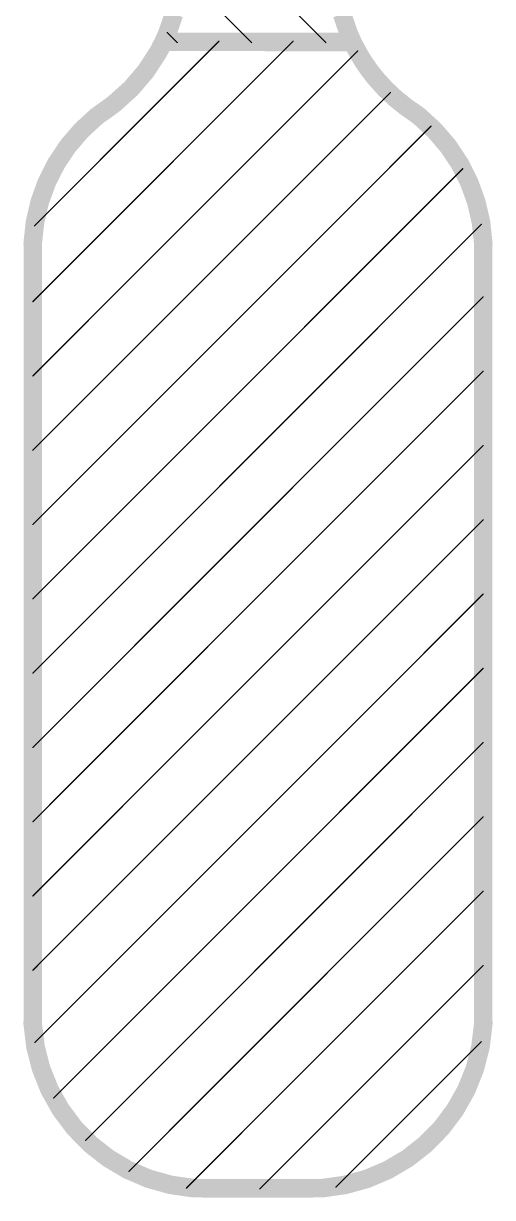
# Model space of a CAD drawing. Header units: inches. Extents: x -4.2 to 12.6, y -6.1 to 3.
# Drawn here: x 7.849 to 8.228, y -3.154 to -2.206 of the extents above; entities that cross this region are included whole.
import ezdxf

# ---------------------------------------------------------------- set-up
doc = ezdxf.new("R2010")
doc.units = ezdxf.units.IN
doc.header["$MEASUREMENT"] = 0
doc.layers.add('Dimension', color=6, linetype='Continuous')

msp = doc.modelspace()

# ---------------------------------------------------------------- linework, layer by layer
at = {"layer": 'Dimension'}
for points in [[(7.9761835, -2.1036622, 0.001, 0.001, 0), (8.0937244, -2.2212031, 0.001, 0.001, 0)], [(7.9760878, -2.1635665, 0.001, 0.001, 0), (8.0337109, -2.2211896, 0.001, 0.001, 0)], [(7.9658212, -2.2132844, 0.015, 0.015, 0), (7.9709902, -2.1981964, 0.015, 0.015, 0)], [(8.1068296, -2.19825, 0.015, 0.015, 0), (8.1120127, -2.2133583, 0.015, 0.015, 0)], [(7.962602, -2.2205838, 0.015, 0.015, 0), (7.9658212, -2.2132844, 0.015, 0.015, 0)], [(8.1120127, -2.2133583, 0.015, 0.015, 0), (8.1152408, -2.2206667, 0.015, 0.015, 0)], [(7.9583774, -2.2287656, 0.015, 0.015, 0), (7.962602, -2.2205838, 0.015, 0.015, 0)], [(7.962602, -2.2205838, 0.015, 0.015, 0), (7.9626021, -2.2205837, 0.015, 0.015, 0)], [(7.962602, -2.2205838, 0.015, 0.015, 0), (8.1152409, -2.2206667, 0.015, 0.015, 0)], [(7.9626021, -2.2205837, 0.015, 0.015, 0), (8.1152408, -2.2206667, 0.015, 0.015, 0)], [(7.9655822, -2.2130609, 0.001, 0.001, 0), (7.9736974, -2.2211761, 0.001, 0.001, 0)], [(8.1152408, -2.2206668, 0.015, 0.015, 0), (8.1152409, -2.2206667, 0.015, 0.015, 0)], [(8.1152408, -2.2206668, 0.015, 0.015, 0), (8.1169329, -2.2240989, 0.015, 0.015, 0)], [(8.1169329, -2.2240989, 0.015, 0.015, 0), (8.1205948, -2.2308184, 0.015, 0.015, 0)], [(7.856981, -2.4904349, 0.001, 0.001, 0), (8.1194548, -2.2279611, 0.001, 0.001, 0)], [(7.8569814, -2.4304345, 0.001, 0.001, 0), (8.0673497, -2.2200662, 0.001, 0.001, 0)], [(7.8583107, -2.3691052, 0.001, 0.001, 0), (8.0073632, -2.2200527, 0.001, 0.001, 0)], [(7.9483657, -2.2442111, 0.015, 0.015, 0), (7.9583774, -2.2287656, 0.015, 0.015, 0)], [(8.1205948, -2.2308184, 0.015, 0.015, 0), (8.1246176, -2.2373283, 0.015, 0.015, 0)], [(7.936418, -2.2582129, 0.015, 0.015, 0), (7.9483657, -2.2442111, 0.015, 0.015, 0)], [(8.1246176, -2.2373283, 0.015, 0.015, 0), (8.1289894, -2.2436091, 0.015, 0.015, 0)], [(8.1289894, -2.2436091, 0.015, 0.015, 0), (8.1313023, -2.2466577, 0.015, 0.015, 0)], [(8.1313023, -2.2466577, 0.015, 0.015, 0), (8.1346868, -2.2508278, 0.015, 0.015, 0)], [(8.1346868, -2.2508278, 0.015, 0.015, 0), (8.1419221, -2.2587643, 0.015, 0.015, 0)], [(7.92274, -2.2705298, 0.015, 0.015, 0), (7.936418, -2.2582129, 0.015, 0.015, 0)], [(8.1419221, -2.2587643, 0.015, 0.015, 0), (8.1497434, -2.2661242, 0.015, 0.015, 0)], [(7.8569805, -2.5504354, 0.001, 0.001, 0), (8.1457834, -2.2616325, 0.001, 0.001, 0)], [(7.9153246, -2.275989, 0.015, 0.015, 0), (7.92274, -2.2705298, 0.015, 0.015, 0)], [(8.1497434, -2.2661242, 0.015, 0.015, 0), (8.1581048, -2.2728641, 0.015, 0.015, 0)], [(8.1581048, -2.2728641, 0.015, 0.015, 0), (8.1624728, -2.2759891, 0.015, 0.015, 0)], [(7.8960816, -2.2922352, 0.015, 0.015, 0), (7.9084594, -2.2808463, 0.015, 0.015, 0)], [(7.9084594, -2.2808463, 0.015, 0.015, 0), (7.9152843, -2.2759321, 0.015, 0.015, 0)], [(7.9152843, -2.2759321, 0.015, 0.015, 0), (7.9153247, -2.275989, 0.015, 0.015, 0)], [(7.9153246, -2.275989, 0.015, 0.015, 0), (7.9153247, -2.275989, 0.015, 0.015, 0)], [(8.1624728, -2.2759891, 0.015, 0.015, 0), (8.1625142, -2.2759328, 0.015, 0.015, 0)], [(8.1625142, -2.2759329, 0.015, 0.015, 0), (8.1625142, -2.2759328, 0.015, 0.015, 0)], [(8.1625142, -2.2759329, 0.015, 0.015, 0), (8.1693384, -2.2808467, 0.015, 0.015, 0)], [(8.1693384, -2.2808467, 0.015, 0.015, 0), (8.1817151, -2.2922343, 0.015, 0.015, 0)], [(7.8851531, -2.3050213, 0.015, 0.015, 0), (7.8960816, -2.2922352, 0.015, 0.015, 0)], [(8.1817151, -2.2922343, 0.015, 0.015, 0), (8.1926428, -2.3050189, 0.015, 0.015, 0)], [(7.8569801, -2.6104358, 0.001, 0.001, 0), (8.178711, -2.2887049, 0.001, 0.001, 0)], [(7.8758305, -2.3190214, 0.015, 0.015, 0), (7.8851531, -2.3050213, 0.015, 0.015, 0)], [(8.1926428, -2.3050189, 0.015, 0.015, 0), (8.201965, -2.3190174, 0.015, 0.015, 0)], [(7.8682472, -2.3340352, 0.015, 0.015, 0), (7.8758305, -2.3190214, 0.015, 0.015, 0)], [(8.201965, -2.3190174, 0.015, 0.015, 0), (8.2095481, -2.3340292, 0.015, 0.015, 0)], [(7.8569796, -2.6704363, 0.001, 0.001, 0), (8.204381, -2.3230349, 0.001, 0.001, 0)], [(7.8625119, -2.3498473, 0.015, 0.015, 0), (7.8682472, -2.3340352, 0.015, 0.015, 0)], [(8.2095481, -2.3340292, 0.015, 0.015, 0), (8.2152837, -2.3498396, 0.015, 0.015, 0)], [(7.8587069, -2.3662313, 0.015, 0.015, 0), (7.8625119, -2.3498473, 0.015, 0.015, 0)], [(8.2152837, -2.3498396, 0.015, 0.015, 0), (8.2190894, -2.3662218, 0.015, 0.015, 0)], [(7.8568864, -2.3829527, 0.015, 0.015, 0), (7.8587069, -2.3662313, 0.015, 0.015, 0)], [(8.2190894, -2.3662218, 0.015, 0.015, 0), (8.2209108, -2.3829413, 0.015, 0.015, 0)], [(7.8569792, -2.7304367, 0.001, 0.001, 0), (8.2193713, -2.3680446, 0.001, 0.001, 0)], [(7.8568864, -2.3829527, 0.015, 0.015, 0), (7.8569817, -2.3913622, 0.015, 0.015, 0)], [(8.2208163, -2.39135, 0.015, 0.015, 0), (8.2209108, -2.3829413, 0.015, 0.015, 0)], [(7.8569771, -3.0046253, 0.015, 0.015, 0), (7.8569817, -2.3913621, 0.015, 0.015, 0)], [(7.8569817, -2.3913622, 0.015, 0.015, 0), (7.8569817, -2.3913621, 0.015, 0.015, 0)], [(8.2208163, -2.39135, 0.015, 0.015, 0), (8.2208166, -3.0046273, 0.015, 0.015, 0)], [(7.8569787, -2.7904372, 0.001, 0.001, 0), (8.2208163, -2.4265996, 0.001, 0.001, 0)], [(7.8569783, -2.8504376, 0.001, 0.001, 0), (8.2208163, -2.4865996, 0.001, 0.001, 0)], [(7.8569778, -2.9104381, 0.001, 0.001, 0), (8.2208164, -2.5465995, 0.001, 0.001, 0)], [(7.8569774, -2.9704385, 0.001, 0.001, 0), (8.2208164, -2.6065995, 0.001, 0.001, 0)], [(7.8585863, -3.0288296, 0.001, 0.001, 0), (8.2208164, -2.6665995, 0.001, 0.001, 0)], [(7.8737901, -3.0736258, 0.001, 0.001, 0), (8.2208165, -2.7265994, 0.001, 0.001, 0)], [(7.8996263, -3.1077896, 0.001, 0.001, 0), (8.2208165, -2.7865994, 0.001, 0.001, 0)], [(7.9346378, -3.1327781, 0.001, 0.001, 0), (8.2208165, -2.8465994, 0.001, 0.001, 0)], [(7.9810391, -3.1463768, 0.001, 0.001, 0), (8.2208166, -2.9065993, 0.001, 0.001, 0)], [(8.0403787, -3.1470372, 0.001, 0.001, 0), (8.2208166, -2.9665993, 0.001, 0.001, 0)], [(7.8568737, -3.0138206, 0.015, 0.015, 0), (7.8569771, -3.0046253, 0.015, 0.015, 0)], [(8.2208165, -3.0046273, 0.015, 0.015, 0), (8.2209199, -3.0138226, 0.015, 0.015, 0)], [(8.2208165, -3.0046273, 0.015, 0.015, 0), (8.2208166, -3.0046273, 0.015, 0.015, 0)], [(7.8568737, -3.0138206, 0.015, 0.015, 0), (7.8590692, -3.0320809, 0.015, 0.015, 0)], [(8.2187244, -3.0320827, 0.015, 0.015, 0), (8.2209199, -3.0138226, 0.015, 0.015, 0)], [(7.8590692, -3.0320809, 0.015, 0.015, 0), (7.8636292, -3.0498983, 0.015, 0.015, 0)], [(8.2141642, -3.0499, 0.015, 0.015, 0), (8.2187244, -3.0320827, 0.015, 0.015, 0)], [(8.1017544, -3.1456615, 0.001, 0.001, 0), (8.2192925, -3.0281234, 0.001, 0.001, 0)], [(7.8636292, -3.0498983, 0.015, 0.015, 0), (7.870476, -3.0669682, 0.015, 0.015, 0)], [(8.2073174, -3.0669697, 0.015, 0.015, 0), (8.2141642, -3.0499, 0.015, 0.015, 0)], [(7.870476, -3.0669682, 0.015, 0.015, 0), (7.8794922, -3.0829983, 0.015, 0.015, 0)], [(8.1983011, -3.0829997, 0.015, 0.015, 0), (8.2073174, -3.0669697, 0.015, 0.015, 0)], [(7.8794922, -3.0829983, 0.015, 0.015, 0), (7.8905236, -3.0977144, 0.015, 0.015, 0)], [(8.1872697, -3.0977156, 0.015, 0.015, 0), (8.1983011, -3.0829997, 0.015, 0.015, 0)], [(7.8905236, -3.0977144, 0.015, 0.015, 0), (7.9033815, -3.1108647, 0.015, 0.015, 0)], [(8.1744117, -3.1108657, 0.015, 0.015, 0), (8.1872697, -3.0977156, 0.015, 0.015, 0)], [(7.9033815, -3.1108647, 0.015, 0.015, 0), (7.9178459, -3.1222243, 0.015, 0.015, 0)], [(8.1599474, -3.1222251, 0.015, 0.015, 0), (8.1744117, -3.1108657, 0.015, 0.015, 0)], [(7.9178459, -3.1222243, 0.015, 0.015, 0), (7.9336692, -3.1315987, 0.015, 0.015, 0)], [(8.1441241, -3.1315993, 0.015, 0.015, 0), (8.1599474, -3.1222251, 0.015, 0.015, 0)], [(7.9336692, -3.1315987, 0.015, 0.015, 0), (7.9505808, -3.1388275, 0.015, 0.015, 0)], [(8.1272126, -3.138828, 0.015, 0.015, 0), (8.1441241, -3.1315993, 0.015, 0.015, 0)], [(7.9505808, -3.1388275, 0.015, 0.015, 0), (7.9682912, -3.1437871, 0.015, 0.015, 0)], [(7.9682912, -3.1437871, 0.015, 0.015, 0), (7.9864975, -3.1463926, 0.015, 0.015, 0)], [(8.0912961, -3.1463927, 0.015, 0.015, 0), (8.1095023, -3.1437874, 0.015, 0.015, 0)], [(8.1095023, -3.1437874, 0.015, 0.015, 0), (8.1272126, -3.138828, 0.015, 0.015, 0)], [(7.9864975, -3.1463926, 0.015, 0.015, 0), (7.9956928, -3.146496, 0.015, 0.015, 0)], [(7.9956928, -3.146496, 0.015, 0.015, 0), (7.9956929, -3.146496, 0.015, 0.015, 0)], [(7.9956929, -3.146496, 0.015, 0.015, 0), (8.0821009, -3.146496, 0.015, 0.015, 0)], [(8.0821009, -3.146496, 0.015, 0.015, 0), (8.0912961, -3.1463927, 0.015, 0.015, 0)]]:
    msp.add_lwpolyline(points, format="xyseb", dxfattribs=at)
for points in [[(7.9620712, -2.2132844, 0.0075, 0.0075, 1), (7.9695712, -2.2132844, 0.0075, 0.0075, 1)], [(7.9620712, -2.2132844, 0.0075, 0.0075, 1), (7.9695712, -2.2132844, 0.0075, 0.0075, 1)], [(8.1082627, -2.2133583, 0.0075, 0.0075, 1), (8.1157627, -2.2133583, 0.0075, 0.0075, 1)], [(8.1082627, -2.2133583, 0.0075, 0.0075, 1), (8.1157627, -2.2133583, 0.0075, 0.0075, 1)], [(7.958852, -2.2205838, 0.0075, 0.0075, 1), (7.966352, -2.2205838, 0.0075, 0.0075, 1)], [(7.958852, -2.2205838, 0.0075, 0.0075, 1), (7.966352, -2.2205838, 0.0075, 0.0075, 1)], [(7.958852, -2.2205838, 0.0075, 0.0075, 1), (7.966352, -2.2205838, 0.0075, 0.0075, 1)], [(7.958852, -2.2205838, 0.0075, 0.0075, 1), (7.966352, -2.2205838, 0.0075, 0.0075, 1)], [(7.9588521, -2.2205837, 0.0075, 0.0075, 1), (7.9663521, -2.2205837, 0.0075, 0.0075, 1)], [(7.9588521, -2.2205837, 0.0075, 0.0075, 1), (7.9663521, -2.2205837, 0.0075, 0.0075, 1)], [(7.9653322, -2.2130609, 0.0005, 0.0005, 1), (7.9658322, -2.2130609, 0.0005, 0.0005, 1)], [(8.1114908, -2.2206667, 0.0075, 0.0075, 1), (8.1189908, -2.2206667, 0.0075, 0.0075, 1)], [(8.1114908, -2.2206667, 0.0075, 0.0075, 1), (8.1189908, -2.2206667, 0.0075, 0.0075, 1)], [(8.1114908, -2.2206668, 0.0075, 0.0075, 1), (8.1189908, -2.2206668, 0.0075, 0.0075, 1)], [(8.1114908, -2.2206668, 0.0075, 0.0075, 1), (8.1189908, -2.2206668, 0.0075, 0.0075, 1)], [(8.1114909, -2.2206667, 0.0075, 0.0075, 1), (8.1189909, -2.2206667, 0.0075, 0.0075, 1)], [(8.1114909, -2.2206667, 0.0075, 0.0075, 1), (8.1189909, -2.2206667, 0.0075, 0.0075, 1)], [(8.1131829, -2.2240989, 0.0075, 0.0075, 1), (8.1206829, -2.2240989, 0.0075, 0.0075, 1)], [(8.1131829, -2.2240989, 0.0075, 0.0075, 1), (8.1206829, -2.2240989, 0.0075, 0.0075, 1)], [(7.9546274, -2.2287656, 0.0075, 0.0075, 1), (7.9621274, -2.2287656, 0.0075, 0.0075, 1)], [(7.9546274, -2.2287656, 0.0075, 0.0075, 1), (7.9621274, -2.2287656, 0.0075, 0.0075, 1)], [(7.9734474, -2.2211761, 0.0005, 0.0005, 1), (7.9739474, -2.2211761, 0.0005, 0.0005, 1)], [(8.0071132, -2.2200527, 0.0005, 0.0005, 1), (8.0076132, -2.2200527, 0.0005, 0.0005, 1)], [(8.0334609, -2.2211896, 0.0005, 0.0005, 1), (8.0339609, -2.2211896, 0.0005, 0.0005, 1)], [(8.0670997, -2.2200662, 0.0005, 0.0005, 1), (8.0675997, -2.2200662, 0.0005, 0.0005, 1)], [(8.0934744, -2.2212031, 0.0005, 0.0005, 1), (8.0939744, -2.2212031, 0.0005, 0.0005, 1)], [(8.1168448, -2.2308184, 0.0075, 0.0075, 1), (8.1243448, -2.2308184, 0.0075, 0.0075, 1)], [(8.1168448, -2.2308184, 0.0075, 0.0075, 1), (8.1243448, -2.2308184, 0.0075, 0.0075, 1)], [(8.1192048, -2.2279611, 0.0005, 0.0005, 1), (8.1197048, -2.2279611, 0.0005, 0.0005, 1)], [(7.9446157, -2.2442111, 0.0075, 0.0075, 1), (7.9521157, -2.2442111, 0.0075, 0.0075, 1)], [(7.9446157, -2.2442111, 0.0075, 0.0075, 1), (7.9521157, -2.2442111, 0.0075, 0.0075, 1)], [(8.1208676, -2.2373283, 0.0075, 0.0075, 1), (8.1283676, -2.2373283, 0.0075, 0.0075, 1)], [(8.1208676, -2.2373283, 0.0075, 0.0075, 1), (8.1283676, -2.2373283, 0.0075, 0.0075, 1)], [(8.1252394, -2.2436091, 0.0075, 0.0075, 1), (8.1327394, -2.2436091, 0.0075, 0.0075, 1)], [(8.1252394, -2.2436091, 0.0075, 0.0075, 1), (8.1327394, -2.2436091, 0.0075, 0.0075, 1)], [(8.1275523, -2.2466577, 0.0075, 0.0075, 1), (8.1350523, -2.2466577, 0.0075, 0.0075, 1)], [(8.1275523, -2.2466577, 0.0075, 0.0075, 1), (8.1350523, -2.2466577, 0.0075, 0.0075, 1)], [(8.1309368, -2.2508278, 0.0075, 0.0075, 1), (8.1384368, -2.2508278, 0.0075, 0.0075, 1)], [(8.1309368, -2.2508278, 0.0075, 0.0075, 1), (8.1384368, -2.2508278, 0.0075, 0.0075, 1)], [(7.932668, -2.2582129, 0.0075, 0.0075, 1), (7.940168, -2.2582129, 0.0075, 0.0075, 1)], [(7.932668, -2.2582129, 0.0075, 0.0075, 1), (7.940168, -2.2582129, 0.0075, 0.0075, 1)], [(8.1381721, -2.2587643, 0.0075, 0.0075, 1), (8.1456721, -2.2587643, 0.0075, 0.0075, 1)], [(8.1381721, -2.2587643, 0.0075, 0.0075, 1), (8.1456721, -2.2587643, 0.0075, 0.0075, 1)], [(7.91899, -2.2705298, 0.0075, 0.0075, 1), (7.92649, -2.2705298, 0.0075, 0.0075, 1)], [(7.91899, -2.2705298, 0.0075, 0.0075, 1), (7.92649, -2.2705298, 0.0075, 0.0075, 1)], [(8.1459934, -2.2661242, 0.0075, 0.0075, 1), (8.1534934, -2.2661242, 0.0075, 0.0075, 1)], [(8.1459934, -2.2661242, 0.0075, 0.0075, 1), (8.1534934, -2.2661242, 0.0075, 0.0075, 1)], [(8.1455334, -2.2616325, 0.0005, 0.0005, 1), (8.1460334, -2.2616325, 0.0005, 0.0005, 1)], [(8.1543548, -2.2728641, 0.0075, 0.0075, 1), (8.1618548, -2.2728641, 0.0075, 0.0075, 1)], [(8.1543548, -2.2728641, 0.0075, 0.0075, 1), (8.1618548, -2.2728641, 0.0075, 0.0075, 1)], [(7.9047094, -2.2808463, 0.0075, 0.0075, 1), (7.9122094, -2.2808463, 0.0075, 0.0075, 1)], [(7.9047094, -2.2808463, 0.0075, 0.0075, 1), (7.9122094, -2.2808463, 0.0075, 0.0075, 1)], [(7.9115343, -2.2759321, 0.0075, 0.0075, 1), (7.9190343, -2.2759321, 0.0075, 0.0075, 1)], [(7.9115343, -2.2759321, 0.0075, 0.0075, 1), (7.9190343, -2.2759321, 0.0075, 0.0075, 1)], [(7.9115746, -2.275989, 0.0075, 0.0075, 1), (7.9190746, -2.275989, 0.0075, 0.0075, 1)], [(7.9115746, -2.275989, 0.0075, 0.0075, 1), (7.9190746, -2.275989, 0.0075, 0.0075, 1)], [(7.9115747, -2.275989, 0.0075, 0.0075, 1), (7.9190747, -2.275989, 0.0075, 0.0075, 1)], [(7.9115747, -2.275989, 0.0075, 0.0075, 1), (7.9190747, -2.275989, 0.0075, 0.0075, 1)], [(8.1587228, -2.2759891, 0.0075, 0.0075, 1), (8.1662228, -2.2759891, 0.0075, 0.0075, 1)], [(8.1587228, -2.2759891, 0.0075, 0.0075, 1), (8.1662228, -2.2759891, 0.0075, 0.0075, 1)], [(8.1587642, -2.2759328, 0.0075, 0.0075, 1), (8.1662642, -2.2759328, 0.0075, 0.0075, 1)], [(8.1587642, -2.2759328, 0.0075, 0.0075, 1), (8.1662642, -2.2759328, 0.0075, 0.0075, 1)], [(8.1587642, -2.2759329, 0.0075, 0.0075, 1), (8.1662642, -2.2759329, 0.0075, 0.0075, 1)], [(8.1587642, -2.2759329, 0.0075, 0.0075, 1), (8.1662642, -2.2759329, 0.0075, 0.0075, 1)], [(8.1655884, -2.2808467, 0.0075, 0.0075, 1), (8.1730884, -2.2808467, 0.0075, 0.0075, 1)], [(8.1655884, -2.2808467, 0.0075, 0.0075, 1), (8.1730884, -2.2808467, 0.0075, 0.0075, 1)], [(7.8923316, -2.2922352, 0.0075, 0.0075, 1), (7.8998316, -2.2922352, 0.0075, 0.0075, 1)], [(7.8923316, -2.2922352, 0.0075, 0.0075, 1), (7.8998316, -2.2922352, 0.0075, 0.0075, 1)], [(8.1779651, -2.2922343, 0.0075, 0.0075, 1), (8.1854651, -2.2922343, 0.0075, 0.0075, 1)], [(8.1779651, -2.2922343, 0.0075, 0.0075, 1), (8.1854651, -2.2922343, 0.0075, 0.0075, 1)], [(8.178461, -2.2887049, 0.0005, 0.0005, 1), (8.178961, -2.2887049, 0.0005, 0.0005, 1)], [(7.8814031, -2.3050213, 0.0075, 0.0075, 1), (7.8889031, -2.3050213, 0.0075, 0.0075, 1)], [(7.8814031, -2.3050213, 0.0075, 0.0075, 1), (7.8889031, -2.3050213, 0.0075, 0.0075, 1)], [(8.1888928, -2.3050189, 0.0075, 0.0075, 1), (8.1963928, -2.3050189, 0.0075, 0.0075, 1)], [(8.1888928, -2.3050189, 0.0075, 0.0075, 1), (8.1963928, -2.3050189, 0.0075, 0.0075, 1)], [(7.8720805, -2.3190214, 0.0075, 0.0075, 1), (7.8795805, -2.3190214, 0.0075, 0.0075, 1)], [(7.8720805, -2.3190214, 0.0075, 0.0075, 1), (7.8795805, -2.3190214, 0.0075, 0.0075, 1)], [(8.198215, -2.3190174, 0.0075, 0.0075, 1), (8.205715, -2.3190174, 0.0075, 0.0075, 1)], [(8.198215, -2.3190174, 0.0075, 0.0075, 1), (8.205715, -2.3190174, 0.0075, 0.0075, 1)], [(8.204131, -2.3230349, 0.0005, 0.0005, 1), (8.204631, -2.3230349, 0.0005, 0.0005, 1)], [(7.8644972, -2.3340352, 0.0075, 0.0075, 1), (7.8719972, -2.3340352, 0.0075, 0.0075, 1)], [(7.8644972, -2.3340352, 0.0075, 0.0075, 1), (7.8719972, -2.3340352, 0.0075, 0.0075, 1)], [(8.2057981, -2.3340292, 0.0075, 0.0075, 1), (8.2132981, -2.3340292, 0.0075, 0.0075, 1)], [(8.2057981, -2.3340292, 0.0075, 0.0075, 1), (8.2132981, -2.3340292, 0.0075, 0.0075, 1)], [(7.8587619, -2.3498473, 0.0075, 0.0075, 1), (7.8662619, -2.3498473, 0.0075, 0.0075, 1)], [(7.8587619, -2.3498473, 0.0075, 0.0075, 1), (7.8662619, -2.3498473, 0.0075, 0.0075, 1)], [(8.2115337, -2.3498396, 0.0075, 0.0075, 1), (8.2190337, -2.3498396, 0.0075, 0.0075, 1)], [(8.2115337, -2.3498396, 0.0075, 0.0075, 1), (8.2190337, -2.3498396, 0.0075, 0.0075, 1)], [(7.8549569, -2.3662313, 0.0075, 0.0075, 1), (7.8624569, -2.3662313, 0.0075, 0.0075, 1)], [(7.8549569, -2.3662313, 0.0075, 0.0075, 1), (7.8624569, -2.3662313, 0.0075, 0.0075, 1)], [(8.2153394, -2.3662218, 0.0075, 0.0075, 1), (8.2228394, -2.3662218, 0.0075, 0.0075, 1)], [(8.2153394, -2.3662218, 0.0075, 0.0075, 1), (8.2228394, -2.3662218, 0.0075, 0.0075, 1)], [(7.8580607, -2.3691052, 0.0005, 0.0005, 1), (7.8585607, -2.3691052, 0.0005, 0.0005, 1)], [(8.2191213, -2.3680446, 0.0005, 0.0005, 1), (8.2196213, -2.3680446, 0.0005, 0.0005, 1)], [(7.8531364, -2.3829527, 0.0075, 0.0075, 1), (7.8606364, -2.3829527, 0.0075, 0.0075, 1)], [(7.8531364, -2.3829527, 0.0075, 0.0075, 1), (7.8606364, -2.3829527, 0.0075, 0.0075, 1)], [(8.2171608, -2.3829413, 0.0075, 0.0075, 1), (8.2246608, -2.3829413, 0.0075, 0.0075, 1)], [(8.2171608, -2.3829413, 0.0075, 0.0075, 1), (8.2246608, -2.3829413, 0.0075, 0.0075, 1)], [(7.8532317, -2.3913621, 0.0075, 0.0075, 1), (7.8607317, -2.3913621, 0.0075, 0.0075, 1)], [(7.8532317, -2.3913621, 0.0075, 0.0075, 1), (7.8607317, -2.3913621, 0.0075, 0.0075, 1)], [(7.8532317, -2.3913622, 0.0075, 0.0075, 1), (7.8607317, -2.3913622, 0.0075, 0.0075, 1)], [(7.8532317, -2.3913622, 0.0075, 0.0075, 1), (7.8607317, -2.3913622, 0.0075, 0.0075, 1)], [(8.2170663, -2.39135, 0.0075, 0.0075, 1), (8.2245663, -2.39135, 0.0075, 0.0075, 1)], [(8.2170663, -2.39135, 0.0075, 0.0075, 1), (8.2245663, -2.39135, 0.0075, 0.0075, 1)], [(8.2205663, -2.4265996, 0.0005, 0.0005, 1), (8.2210663, -2.4265996, 0.0005, 0.0005, 1)], [(7.8567314, -2.4304345, 0.0005, 0.0005, 1), (7.8572314, -2.4304345, 0.0005, 0.0005, 1)], [(7.856731, -2.4904349, 0.0005, 0.0005, 1), (7.857231, -2.4904349, 0.0005, 0.0005, 1)], [(8.2205663, -2.4865996, 0.0005, 0.0005, 1), (8.2210663, -2.4865996, 0.0005, 0.0005, 1)], [(7.8567305, -2.5504354, 0.0005, 0.0005, 1), (7.8572305, -2.5504354, 0.0005, 0.0005, 1)], [(8.2205664, -2.5465995, 0.0005, 0.0005, 1), (8.2210664, -2.5465995, 0.0005, 0.0005, 1)], [(8.2205664, -2.6065995, 0.0005, 0.0005, 1), (8.2210664, -2.6065995, 0.0005, 0.0005, 1)], [(7.8567301, -2.6104358, 0.0005, 0.0005, 1), (7.8572301, -2.6104358, 0.0005, 0.0005, 1)], [(7.8567296, -2.6704363, 0.0005, 0.0005, 1), (7.8572296, -2.6704363, 0.0005, 0.0005, 1)], [(8.2205664, -2.6665995, 0.0005, 0.0005, 1), (8.2210664, -2.6665995, 0.0005, 0.0005, 1)], [(7.8567292, -2.7304367, 0.0005, 0.0005, 1), (7.8572292, -2.7304367, 0.0005, 0.0005, 1)], [(8.2205665, -2.7265994, 0.0005, 0.0005, 1), (8.2210665, -2.7265994, 0.0005, 0.0005, 1)], [(8.2205665, -2.7865994, 0.0005, 0.0005, 1), (8.2210665, -2.7865994, 0.0005, 0.0005, 1)], [(7.8567287, -2.7904372, 0.0005, 0.0005, 1), (7.8572287, -2.7904372, 0.0005, 0.0005, 1)], [(7.8567283, -2.8504376, 0.0005, 0.0005, 1), (7.8572283, -2.8504376, 0.0005, 0.0005, 1)], [(8.2205665, -2.8465994, 0.0005, 0.0005, 1), (8.2210665, -2.8465994, 0.0005, 0.0005, 1)], [(7.8567278, -2.9104381, 0.0005, 0.0005, 1), (7.8572278, -2.9104381, 0.0005, 0.0005, 1)], [(8.2205666, -2.9065993, 0.0005, 0.0005, 1), (8.2210666, -2.9065993, 0.0005, 0.0005, 1)], [(8.2205666, -2.9665993, 0.0005, 0.0005, 1), (8.2210666, -2.9665993, 0.0005, 0.0005, 1)], [(7.8567274, -2.9704385, 0.0005, 0.0005, 1), (7.8572274, -2.9704385, 0.0005, 0.0005, 1)], [(7.8532271, -3.0046253, 0.0075, 0.0075, 1), (7.8607271, -3.0046253, 0.0075, 0.0075, 1)], [(7.8532271, -3.0046253, 0.0075, 0.0075, 1), (7.8607271, -3.0046253, 0.0075, 0.0075, 1)], [(8.2170665, -3.0046273, 0.0075, 0.0075, 1), (8.2245665, -3.0046273, 0.0075, 0.0075, 1)], [(8.2170665, -3.0046273, 0.0075, 0.0075, 1), (8.2245665, -3.0046273, 0.0075, 0.0075, 1)], [(8.2170666, -3.0046273, 0.0075, 0.0075, 1), (8.2245666, -3.0046273, 0.0075, 0.0075, 1)], [(8.2170666, -3.0046273, 0.0075, 0.0075, 1), (8.2245666, -3.0046273, 0.0075, 0.0075, 1)], [(7.8531237, -3.0138206, 0.0075, 0.0075, 1), (7.8606237, -3.0138206, 0.0075, 0.0075, 1)], [(7.8531237, -3.0138206, 0.0075, 0.0075, 1), (7.8606237, -3.0138206, 0.0075, 0.0075, 1)], [(8.2171699, -3.0138226, 0.0075, 0.0075, 1), (8.2246699, -3.0138226, 0.0075, 0.0075, 1)], [(8.2171699, -3.0138226, 0.0075, 0.0075, 1), (8.2246699, -3.0138226, 0.0075, 0.0075, 1)], [(7.8553192, -3.0320809, 0.0075, 0.0075, 1), (7.8628192, -3.0320809, 0.0075, 0.0075, 1)], [(7.8553192, -3.0320809, 0.0075, 0.0075, 1), (7.8628192, -3.0320809, 0.0075, 0.0075, 1)], [(8.2149744, -3.0320827, 0.0075, 0.0075, 1), (8.2224744, -3.0320827, 0.0075, 0.0075, 1)], [(8.2149744, -3.0320827, 0.0075, 0.0075, 1), (8.2224744, -3.0320827, 0.0075, 0.0075, 1)], [(7.8583363, -3.0288296, 0.0005, 0.0005, 1), (7.8588363, -3.0288296, 0.0005, 0.0005, 1)], [(8.2190425, -3.0281234, 0.0005, 0.0005, 1), (8.2195425, -3.0281234, 0.0005, 0.0005, 1)], [(7.8598792, -3.0498983, 0.0075, 0.0075, 1), (7.8673792, -3.0498983, 0.0075, 0.0075, 1)], [(7.8598792, -3.0498983, 0.0075, 0.0075, 1), (7.8673792, -3.0498983, 0.0075, 0.0075, 1)], [(8.2104142, -3.0499, 0.0075, 0.0075, 1), (8.2179142, -3.0499, 0.0075, 0.0075, 1)], [(8.2104142, -3.0499, 0.0075, 0.0075, 1), (8.2179142, -3.0499, 0.0075, 0.0075, 1)], [(7.866726, -3.0669682, 0.0075, 0.0075, 1), (7.874226, -3.0669682, 0.0075, 0.0075, 1)], [(7.866726, -3.0669682, 0.0075, 0.0075, 1), (7.874226, -3.0669682, 0.0075, 0.0075, 1)], [(8.2035674, -3.0669697, 0.0075, 0.0075, 1), (8.2110674, -3.0669697, 0.0075, 0.0075, 1)], [(8.2035674, -3.0669697, 0.0075, 0.0075, 1), (8.2110674, -3.0669697, 0.0075, 0.0075, 1)], [(7.8757422, -3.0829983, 0.0075, 0.0075, 1), (7.8832422, -3.0829983, 0.0075, 0.0075, 1)], [(7.8757422, -3.0829983, 0.0075, 0.0075, 1), (7.8832422, -3.0829983, 0.0075, 0.0075, 1)], [(7.8735401, -3.0736258, 0.0005, 0.0005, 1), (7.8740401, -3.0736258, 0.0005, 0.0005, 1)], [(8.1945511, -3.0829997, 0.0075, 0.0075, 1), (8.2020511, -3.0829997, 0.0075, 0.0075, 1)], [(8.1945511, -3.0829997, 0.0075, 0.0075, 1), (8.2020511, -3.0829997, 0.0075, 0.0075, 1)], [(7.8867736, -3.0977144, 0.0075, 0.0075, 1), (7.8942736, -3.0977144, 0.0075, 0.0075, 1)], [(7.8867736, -3.0977144, 0.0075, 0.0075, 1), (7.8942736, -3.0977144, 0.0075, 0.0075, 1)], [(8.1835197, -3.0977156, 0.0075, 0.0075, 1), (8.1910197, -3.0977156, 0.0075, 0.0075, 1)], [(8.1835197, -3.0977156, 0.0075, 0.0075, 1), (8.1910197, -3.0977156, 0.0075, 0.0075, 1)], [(7.8996315, -3.1108647, 0.0075, 0.0075, 1), (7.9071315, -3.1108647, 0.0075, 0.0075, 1)], [(7.8996315, -3.1108647, 0.0075, 0.0075, 1), (7.9071315, -3.1108647, 0.0075, 0.0075, 1)], [(7.8993763, -3.1077896, 0.0005, 0.0005, 1), (7.8998763, -3.1077896, 0.0005, 0.0005, 1)], [(8.1706617, -3.1108657, 0.0075, 0.0075, 1), (8.1781617, -3.1108657, 0.0075, 0.0075, 1)], [(8.1706617, -3.1108657, 0.0075, 0.0075, 1), (8.1781617, -3.1108657, 0.0075, 0.0075, 1)], [(7.9140959, -3.1222243, 0.0075, 0.0075, 1), (7.9215959, -3.1222243, 0.0075, 0.0075, 1)], [(7.9140959, -3.1222243, 0.0075, 0.0075, 1), (7.9215959, -3.1222243, 0.0075, 0.0075, 1)], [(8.1561974, -3.1222251, 0.0075, 0.0075, 1), (8.1636974, -3.1222251, 0.0075, 0.0075, 1)], [(8.1561974, -3.1222251, 0.0075, 0.0075, 1), (8.1636974, -3.1222251, 0.0075, 0.0075, 1)], [(7.9299192, -3.1315987, 0.0075, 0.0075, 1), (7.9374192, -3.1315987, 0.0075, 0.0075, 1)], [(7.9299192, -3.1315987, 0.0075, 0.0075, 1), (7.9374192, -3.1315987, 0.0075, 0.0075, 1)], [(8.1403741, -3.1315993, 0.0075, 0.0075, 1), (8.1478741, -3.1315993, 0.0075, 0.0075, 1)], [(8.1403741, -3.1315993, 0.0075, 0.0075, 1), (8.1478741, -3.1315993, 0.0075, 0.0075, 1)], [(7.9343878, -3.1327781, 0.0005, 0.0005, 1), (7.9348878, -3.1327781, 0.0005, 0.0005, 1)], [(7.9468308, -3.1388275, 0.0075, 0.0075, 1), (7.9543308, -3.1388275, 0.0075, 0.0075, 1)], [(7.9468308, -3.1388275, 0.0075, 0.0075, 1), (7.9543308, -3.1388275, 0.0075, 0.0075, 1)], [(7.9645412, -3.1437871, 0.0075, 0.0075, 1), (7.9720412, -3.1437871, 0.0075, 0.0075, 1)], [(7.9645412, -3.1437871, 0.0075, 0.0075, 1), (7.9720412, -3.1437871, 0.0075, 0.0075, 1)], [(8.1057523, -3.1437874, 0.0075, 0.0075, 1), (8.1132523, -3.1437874, 0.0075, 0.0075, 1)], [(8.1057523, -3.1437874, 0.0075, 0.0075, 1), (8.1132523, -3.1437874, 0.0075, 0.0075, 1)], [(8.1234626, -3.138828, 0.0075, 0.0075, 1), (8.1309626, -3.138828, 0.0075, 0.0075, 1)], [(8.1234626, -3.138828, 0.0075, 0.0075, 1), (8.1309626, -3.138828, 0.0075, 0.0075, 1)], [(7.9827475, -3.1463926, 0.0075, 0.0075, 1), (7.9902475, -3.1463926, 0.0075, 0.0075, 1)], [(7.9827475, -3.1463926, 0.0075, 0.0075, 1), (7.9902475, -3.1463926, 0.0075, 0.0075, 1)], [(7.9807891, -3.1463768, 0.0005, 0.0005, 1), (7.9812891, -3.1463768, 0.0005, 0.0005, 1)], [(7.9919428, -3.146496, 0.0075, 0.0075, 1), (7.9994428, -3.146496, 0.0075, 0.0075, 1)], [(7.9919428, -3.146496, 0.0075, 0.0075, 1), (7.9994428, -3.146496, 0.0075, 0.0075, 1)], [(7.9919429, -3.146496, 0.0075, 0.0075, 1), (7.9994429, -3.146496, 0.0075, 0.0075, 1)], [(7.9919429, -3.146496, 0.0075, 0.0075, 1), (7.9994429, -3.146496, 0.0075, 0.0075, 1)], [(8.0401287, -3.1470372, 0.0005, 0.0005, 1), (8.0406287, -3.1470372, 0.0005, 0.0005, 1)], [(8.0783509, -3.146496, 0.0075, 0.0075, 1), (8.0858509, -3.146496, 0.0075, 0.0075, 1)], [(8.0783509, -3.146496, 0.0075, 0.0075, 1), (8.0858509, -3.146496, 0.0075, 0.0075, 1)], [(8.0875461, -3.1463927, 0.0075, 0.0075, 1), (8.0950461, -3.1463927, 0.0075, 0.0075, 1)], [(8.0875461, -3.1463927, 0.0075, 0.0075, 1), (8.0950461, -3.1463927, 0.0075, 0.0075, 1)], [(8.1015044, -3.1456615, 0.0005, 0.0005, 1), (8.1020044, -3.1456615, 0.0005, 0.0005, 1)]]:
    msp.add_lwpolyline(points, format="xyseb", close=True, dxfattribs=at)

doc.saveas('drawing.dxf')
